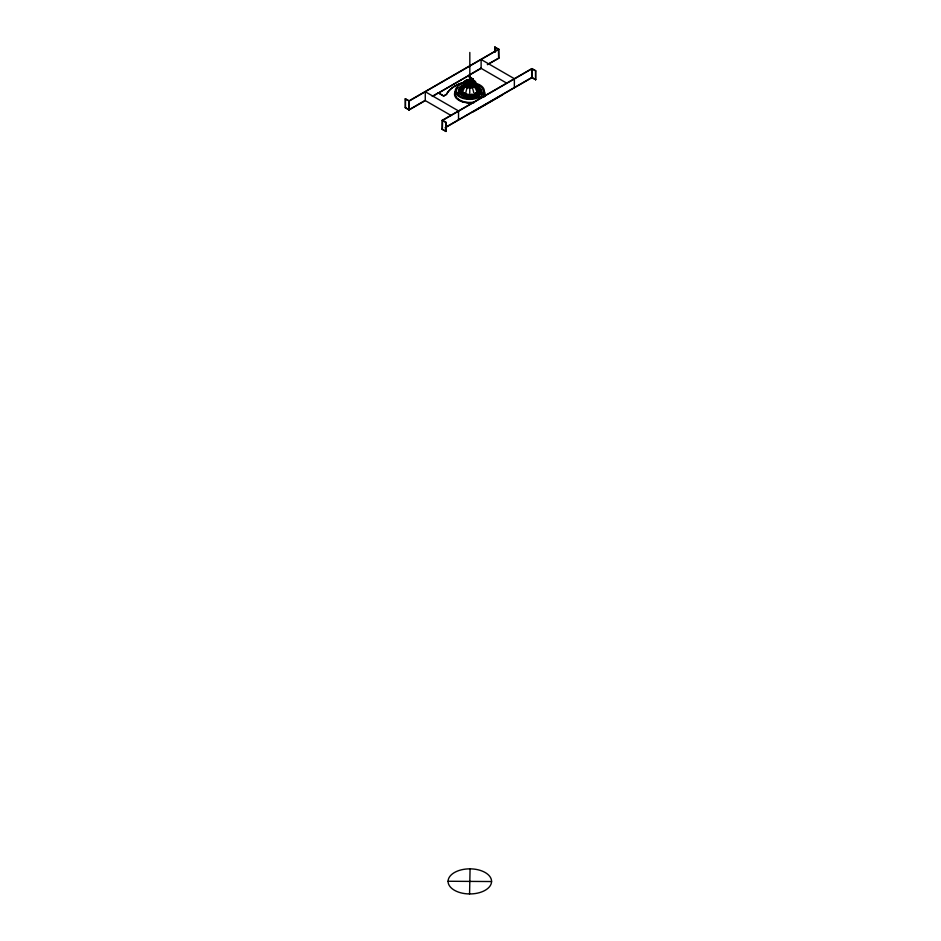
<?xml version="1.0" encoding="UTF-8"?>
<svg xmlns="http://www.w3.org/2000/svg" width="941" height="941" viewBox="0 0 941 941"><rect width="100%" height="100%" fill="white"/><g stroke="black" fill="none" stroke-linecap="round" stroke-linejoin="round"><path stroke-width="1.41" d="M469.771 88.207L469.759 93.535M471.182 83.126L468.583 83.267L469.665 84.502M469.571 893.95L470.065 868.849M472.159 96.17C487.826 89.172 470.923 98.44 467.348 96.158C455.35 91.971 470.112 97.982 471.97 96.158A9.492 5.481 0 0 0 479.157 91.7L481.086 90.854L480.957 89.83A11.292 6.528 0 0 0 476.464 85.56M468.347 82.514L469.535 81.502L473.1 83.278L471.664 82.373M472.229 83.82L470.018 84.984L473.123 83.631L469.535 81.82L466.43 83.925L470.03 85.702L473.123 83.314L469.535 81.526C462.302 83.714 471.535 87.854 473.123 83.608L472.7 82.808M474.476 95.559L476.334 94.794M473.476 84.149L473.464 84.949L473.347 84.267A3.529 2.035 0 0 1 472.276 86.031L471.9 86.16M478.981 90.559C478.004 96.017 480.416 89.524 477.946 88.148C481.039 88.913 476.158 96.3 478.945 92.265L478.781 90.03L477.334 88.242L477.816 88.795M475.287 86.643A9.304 5.375 0 0 1 476.993 94.371A9.304 5.375 0 0 1 463.537 94.959A9.304 5.375 0 0 1 463.231 87.16L463.101 86.937A9.492 5.481 0 0 0 460.42 89.948L460.796 92.771L460.608 90.524L461.513 88.924M461.549 90.501L461.384 91.889M471.759 86.419L469.771 86.96C460.22 85.925 470.065 77.903 473.946 83.396C476.099 81.055 460.502 79.961 466.877 86.137M465.689 84.584L465.748 84.09M466.183 84.572L466.23 84.255A3.529 2.035 0 0 0 466.418 85.208L466.218 84.796M467.324 83.667L467.795 82.749L467.442 83.22M475.805 95.476L476.593 95.041L475.758 95.511C479.028 95.194 477.746 89.395 481.086 90.854L479.828 93.806L476.393 96.111A11.292 6.528 0 0 1 471.512 97.264L469.288 96.7L472.206 96.123M471.829 84.325L470.723 84.913L473.123 83.631L469.535 81.843L466.43 83.914C470.594 87.348 474.193 81.738 469.535 81.843L466.43 83.925L469.006 84.855M464.701 84.996L459.737 87.842L458.62 91.818A11.292 6.528 0 0 0 467.971 97.264L470.218 96.747L467.289 96.111M473.523 84.478L473.394 84.278M461.019 89.783L460.537 91.418L460.949 89.701M467.783 94.9L468.571 94.912C466.854 95.535 459.396 91.03 466.254 94.665M476.993 87.466A9.116 5.258 0 0 1 475.734 94.676A9.116 5.258 0 0 1 463.207 94.335A9.116 5.258 0 0 1 463.148 87.09L460.808 89.571L460.843 92.806C459.502 90.477 467.089 99.017 460.608 92.218L461.749 88.689M460.525 91.418L461.631 88.089L460.408 91.665A9.492 5.481 0 0 0 468.265 96.229L469.759 96.417A8.622 4.976 0 0 0 471.77 96.288M477.452 93.724L475.84 94.97L478.404 91.465L477.969 92.994M475.628 86.278L479.898 90.595L478.828 89.148L478.722 92.841L478.781 90.03M478.028 92.783L478.334 91.524A8.54 4.928 0 0 1 476.04 94.865M474.158 84.172C474.076 80.75 465.807 80.397 465.419 84.149M477.428 97.37L476.393 96.111L477.475 97.241M467.124 87.795L466.348 90.348A14.468 5.94 -71.4 0 0 465.783 92.9M462.443 89.501L462.607 89.242M478.898 94.676L478.004 96.935L477.746 95.453L477.84 96.888M463.043 92.571L466.324 94.488L463.513 93.3M459.973 90.889L459.326 90.559L460.42 89.948L459.808 90.583M461.655 88.866L461.96 88.136M461.349 90.959L461.666 90.207M473.464 84.819L472.323 86.066M473.829 84.855C474.64 84.384 472.5 86.466 473.841 85.208M477.605 91.112L477.91 90.383M478.557 93.112L478.969 92.242M461.596 89.889L461.525 92.759M463.148 92.865L465.96 94.453L464.419 93.677M479.145 90.889L478.969 89.43M478.651 96.053L479.828 93.806M470.853 83.161L469.888 84.502M470.923 86.654L469.771 86.56L471.182 86.513M465.913 94.523L468.547 95.1L467.371 94.935M465.195 86.666L463.854 88.901A14.468 10.245 -44.7 0 0 462.878 91.218M474.288 84.431L473.935 84.949L473.841 84.114M475.393 86.407A9.492 5.481 0 0 1 476.522 86.96L478.875 89.466M469.053 82.514L469.535 81.843L471.265 82.984M467.924 83.043L468.324 84.819M471.794 83.749L471.641 84.137M477.134 91.806L476.028 93.324L477.205 91.853M477.169 93.994L478.11 92.747M468.583 83.349L469.136 82.608L468.1 83.126M459.914 90.642L458.032 92.924L457.985 95.123M471.864 84.184L473.123 83.631L470.771 82.69L473.123 83.631L472.053 83.996M464.289 84.467L463.878 84.949A14.468 10.198 45.3 0 0 462.901 86.619M477.993 93.877L476.534 95.076M477.287 94.559L478.063 93.841L476.334 95.206M479.157 91.7L479.969 91.112M464.489 85.137L462.948 86.925A14.468 11.81 0.4 0 0 461.819 88.913M462.431 91.783L462.231 90.583M481.721 94.135L481.086 91.889A11.304 6.528 0 0 0 480.416 90.948L480.957 89.83L480.11 90.583M480.416 93.488L480.486 93.241A11.292 6.528 0 0 1 480.957 94.171M458.62 91.818L459.455 91.065L460.408 91.665L459.914 90.959M470.723 84.666L468.547 84.561L470.03 85.713L471.923 84.008L470.5 85.031L471.006 84.572M468.242 83.349L468.677 83.031M469.394 85.078L470.03 85.713L471.994 84.008M468.324 83.267L469.206 83.02M461.102 89.924L459.737 91.101A11.292 6.528 0 0 0 459.055 92.042M461.749 88.278L463.231 87.125M463.172 86.995L461.631 88.089M475.805 95.006L477.24 93.947M476.299 95.229L477.828 94.1M469.535 81.526L466.43 83.596L470.053 85.372M468.053 84.384L466.43 83.925L468.947 82.655M468.018 84.537L467.324 83.584M472.676 86.149L473.429 85.678M476.428 92.441L474.605 93.488M473.464 85.56L472.417 86.007M405.277 98.852L409.123 100.828L409.123 109.932L405.277 107.709L405.277 98.852L409.123 101.075L498.848 49.261L498.848 58.13L487.579 64.623M494.801 52.237L494.801 47.168L498.848 49.261M498.636 49.144L408.9 100.946L408.9 109.803L425.061 100.475L451.139 115.531M405.277 107.709L409.123 109.685M432.295 96.3L438.318 92.83L443.646 95.9L446.493 94.253A33.5 19.338 0 0 1 464.219 82.126M467.724 75.845L473.052 79.162L467.724 75.845L481.239 68.046M487.367 64.506L498.848 58.13M409.123 109.932L425.273 100.605L425.273 91.736L458.526 110.932L458.526 119.801M432.507 96.429L481.451 68.175M470.7 80.279L473.052 78.915M438.318 92.83L443.646 96.147L446.493 94.5A33.5 19.338 0 0 1 464.219 82.373M470.7 80.526L473.052 79.162M442.364 120.26L446.199 122.483L445.987 131.458L442.152 129.246L442.152 120.389L531.877 68.587L535.723 70.798L535.723 79.656L531.877 77.691L531.877 68.587M442.364 120.507L532.1 68.705L532.1 77.562L502.682 94.547M442.152 120.389L446.199 122.483M531.877 68.834L535.723 70.798M442.152 129.246L446.199 131.34M446.046 127L531.877 77.444L535.723 79.656M442.364 129.376L442.576 120.389M445.034 127.835L502.47 94.676M473.276 111.779L502.682 94.794M464.489 84.361L457.138 88.572A13.315 7.693 0 0 0 460.337 96.394A13.315 7.693 0 0 0 473.852 98.299L482.439 93.382A13.315 7.693 0 0 0 476.969 84.502M469.441 82.185L470.288 82.467M468.5 83.267L469.218 82.984M470.159 96.617L471.97 96.158L469.418 96.547M469.465 82.396L468.312 82.984M472.994 85.878L472.794 85.866M474.311 94.312L475.111 93.7M474.546 95.594L475.358 95.241M471.747 83.267L473.123 83.631L471.947 83.278M473.264 94.676L470.97 95.1L473.605 94.535M474.382 96.076L472.947 96.453L474.887 95.888L473.982 96.182M469.288 96.782L467.971 97.264L471.512 97.264L470.218 96.747M479.769 90.63L479.169 89.983L479.275 90.842M469.253 85.055L466.43 83.914L469.535 81.843L470.182 82.479L469.535 81.843L471.241 82.514M471.123 86.56L471.841 86.36M461.549 93.547L463.184 94.759M471.041 86.725L470.335 86.537M471.041 94.323L472.3 94.159M469.771 86.69L470.476 86.607M470.618 85.008L466.43 83.925L467.065 83.855M469.241 84.431L471.147 83.502M469.818 96.476L471.982 96.253M469.159 82.255L470.559 82.314M469.218 82.349L470.441 82.443M466.536 85.596L469.771 86.96L469.206 86.525A3.529 2.035 0 0 0 470.865 86.525M470.512 84.384L468.383 83.62M448.081 881.258L491.567 881.541A21.749 12.551 0 0 0 459.161 870.46A21.749 12.551 0 0 0 458.738 892.197A21.749 12.551 0 0 0 491.567 881.541M466.43 83.914L468.089 84.29M469.089 86.654L469.771 86.631M470.182 82.267L471.065 82.349M468.5 86.725L469.136 86.807M467.207 94.147L468.465 94.323M471.77 83.608L472.535 83.725L471.723 83.467M471.959 83.349L473.123 83.631M466.901 96.5L463.184 95.17M471.476 82.89L472.523 83.573M466.089 85.549L467.795 86.407M461.631 93.535L460.49 91.371M464.289 95.711L465.101 96.041L462.243 94.523L463.219 95.206M467.653 86.16L466.454 85.572M464.925 93.465L463.101 92.406M471.218 87.184L472.417 87.807L473.182 90.371A14.468 5.869 71.7 0 1 473.746 92.924M494.801 47.168L498.636 49.391M498.636 58.248L498.424 49.261M506.976 83.29L481.122 68.364L481.122 59.506L514.362 78.703L514.362 87.56M465.63 84.937L465.289 84.408M476.393 87.195L477.863 88.266M476.464 87.019L478.028 88.101M480.11 91.112L480.933 91.865L480.31 91.065M476.393 96.111L477.51 97.182M474.97 85.043L475.852 85.972A14.68 11.986 0.4 0 1 477.816 89.089M468.712 84.278L470.03 85.69M477.205 89.054L478.052 90.23L477.24 88.995M477.863 88.736L479.016 91.465L478.569 89.818M474.358 86.69L475.699 88.924A14.468 10.198 45.3 0 1 476.664 91.242M460.772 92.277L460.478 90.912M478.651 89.736L478.91 90.63M477.628 88.172L477.922 88.901M467.348 83.808L467.442 83.149M466.23 85.255L466.054 84.596M462.313 91.265L462.584 91.936M461.643 90.348L461.949 91.077M460.596 92.206L460.996 93.065M461.937 87.631L461.831 86.196L461.878 87.642M535.5 70.916L535.5 79.785M495.013 47.05L495.013 52.108M472.37 83.161L472.747 83.373A3.529 2.035 0 0 0 471.876 82.937M469.818 52.449L469.818 83.455M467.948 75.962L438.53 92.947M467.136 86.113L467.23 85.937A3.529 2.035 0 0 1 466.63 85.502M445.987 122.601L445.987 131.458M405.5 98.734L405.5 107.592M479.263 93.23A9.586 5.54 0 0 1 478.898 95.806M459.032 96.076A11.292 6.528 0 0 1 458.632 93.03M478.957 90.265A11.292 6.528 0 0 1 481.086 94.1M484.145 92.794A14.527 8.387 0 0 1 483.58 96.7M474.217 102.063A14.527 8.387 0 0 1 459.479 99.981A14.527 8.387 0 0 1 455.985 91.453M476.652 87.654A8.457 4.881 0 0 1 475.087 94.312A8.457 4.881 0 0 1 463.478 93.759A8.457 4.881 0 0 1 463.831 87.043M476.664 87.831A8.469 4.893 0 0 1 475.758 94.159A8.469 4.893 0 0 1 464.783 94.641A8.469 4.893 0 0 1 462.254 88.454M462.948 87.795A8.469 4.893 0 0 1 463.819 87.219M474.487 84.608A4.705 2.717 0 0 1 473.582 86.207M472.535 86.795A4.705 2.717 0 0 1 467.007 86.784M465.313 85.431A4.705 2.717 0 0 1 465.089 84.584M469.806 81.891A4.705 2.717 0 0 1 471.253 82.02M472.558 82.408A4.705 2.717 0 0 1 473.605 83.008M475.723 84.984A14.468 10.245 -44.7 0 1 476.699 86.654M476.534 87.701A8.316 4.799 0 0 1 475.64 93.912A8.316 4.799 0 0 1 464.878 94.382A8.316 4.799 0 0 1 462.396 88.313M477.781 88.466A9.116 5.258 0 0 1 474.982 95.323A9.116 5.258 0 0 1 462.878 94.441A9.116 5.258 0 0 1 463.148 87.395M464.431 84.996A5.622 3.246 0 0 1 467.254 81.114A5.622 3.246 0 0 1 474.346 82.114A5.622 3.246 0 0 1 473.746 86.313M472.323 86.901A5.622 3.246 0 0 1 469.771 87.254M468.889 87.207A5.622 3.246 0 0 1 467.218 86.89M466.465 86.631A5.622 3.246 0 0 1 465.23 85.902M475.675 83.384A6.187 3.576 0 0 1 469.277 88.031A6.187 3.576 0 0 1 464.278 82.843M484.344 91.383A15.279 8.822 0 0 1 484.309 96.841M474.452 102.487A15.279 8.822 0 0 1 458.937 100.299A15.279 8.822 0 0 1 455.268 91.324M475.229 83.208A14.527 8.387 0 0 1 481.639 95.829A14.527 8.387 0 0 1 458.89 96.523A14.527 8.387 0 0 1 462.948 83.584M456.138 97.688A14.338 8.281 0 0 1 455.62 96.429M472.923 102.616A14.338 8.281 0 0 1 466.23 102.557M464.101 102.146A14.338 8.281 0 0 1 457.455 98.758M485.074 94.582A15.279 8.822 0 0 1 484.874 95.958M480.733 92.524A11.868 6.846 0 0 1 481.616 94.606M459.737 92.183A11.292 6.528 0 0 1 461.831 90.536M471.747 96.311A8.54 4.928 0 0 1 468.418 96.37M461.655 93.006A8.54 4.928 0 0 1 461.666 89.96M477.416 89.277A8.54 4.928 0 0 1 477.922 89.995M459.079 90.759L458.632 89.783L459.09 90.712M468.383 84.314L467.701 84.278L468.383 84.314M468.065 85.878A3.435 1.976 0 0 0 473.217 84.172A3.435 1.976 0 0 0 468.089 82.443A3.435 1.976 0 0 0 468.065 85.878M466.959 85.831A5.622 3.246 0 0 0 475.405 83.043A5.622 3.246 0 0 0 466.995 80.22A5.622 3.246 0 0 0 466.959 85.831M466.677 86.125A6.187 3.576 0 0 0 475.981 83.043A6.187 3.576 0 0 0 466.712 79.926A6.187 3.576 0 0 0 466.677 86.125"/></g></svg>
